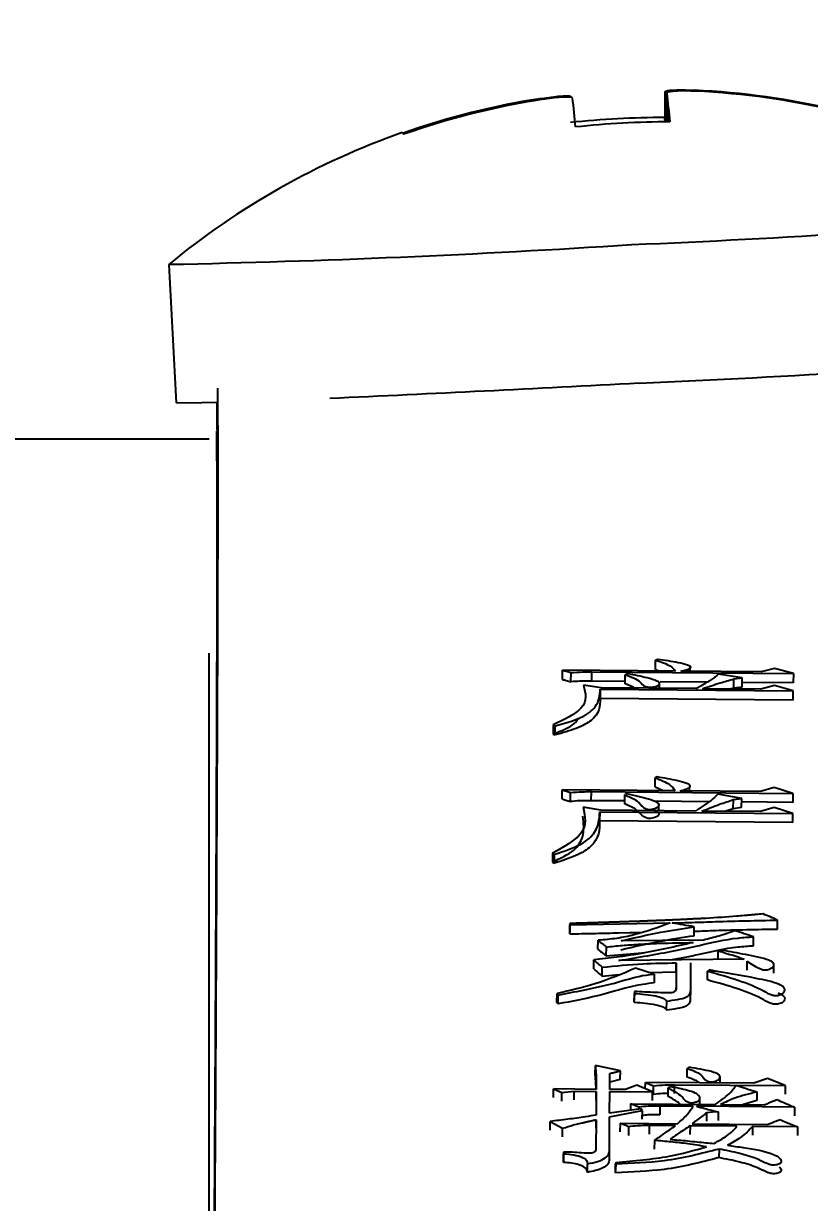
# Model space of a CAD drawing. Header units: millimetres. Extents: x 1726 to 4771, y 590 to 2743.
# Drawn here: x 2452.31 to 2460.46, y 2332.62 to 2344.85 of the extents above; entities that cross this region are included whole.
import ezdxf

# ---------------------------------------------------------------- set-up
doc = ezdxf.new("R2010")
doc.units = ezdxf.units.MM
doc.layers.add('AM_5', color=3, linetype='Continuous', lineweight=25)
doc.styles.add('SLDTEXTSTYLE1', font='txt.shx', dxfattribs={"width": 0.7, "bigfont": 'gbcbig.shx'})
doc.dimstyles.new('SLDDIMSTYLE12$0', dxfattribs={"dimtxt": 12, "dimasz": 10, "dimexe": 0, "dimexo": 0.0625, "dimgap": 0.875, "dimtad": 1, "dimdec": 1, "dimlfac": 1.8, "dimrnd": 1e-09, "dimzin": 12, "dimdsep": 46, "dimtxsty": 'SLDTEXTSTYLE1', "dimcen": 0.09, "dimdle": 8.16, "dimclrd": 3, "dimclre": 3, "dimadec": 0, "dimazin": 3, "dimtfac": 1, "dimtdec": 1, "dimtofl": 0, "dimtmove": 0, "dimatfit": 3, "dimfxl": 0, "dimfrac": 2, "dimtolj": 1, "dimlwd": 5, "dimlwe": 5, "dimarcsym": 0})

# ---------------------------------------------------------------- blocks, each defined once
blk = doc.blocks.new('*D50')
at = {"layer": 'AM_5', "color": 3, "lineweight": 5, "transparency": 16777216}
blk.add_line((2709.518, 2483.68), (2315.118, 2483.68), dxfattribs=at)
at = {"layer": 'AM_5', "color": 3, "linetype": 'Continuous', "lineweight": 5, "transparency": 16777216}
for p, q in [((2315.118, 2473.68), (2315.118, 2159.894)), ((2721.194, 2149.894), (2315.118, 2149.894))]:
    blk.add_line(p, q, dxfattribs=at)
at = {"layer": 'AM_5', "color": 3, "transparency": 16777216}
for points in [[(2313.452, 2473.68), (2316.785, 2473.68), (2315.118, 2483.68)], [(2313.452, 2159.894), (2316.785, 2159.894), (2315.118, 2149.894)]]:
    blk.add_solid(points, dxfattribs=at)
at = {"layer": 'Defpoints', "color": 0, "transparency": 16777216}
for p in [(2709.58, 2483.68), (2315.118, 2149.894), (2721.256, 2149.894)]:
    blk.add_point(p, dxfattribs=at)
at = {"layer": 'AM_5', "color": 0, "transparency": 16777216, "insert": (2300.529, 2316.787), "char_height": 12, "attachment_point": 5, "rotation": 90, "style": 'SLDTEXTSTYLE1'}
blk.add_mtext('\\A1;{\\H2.28571x;335}', dxfattribs=at)

msp = doc.modelspace()

# ---------------------------------------------------------------- linework, layer by layer
at = {"color": 7, "linetype": 'Continuous', "lineweight": 25}
for p, q in [((2458.977, 2343.826), (2458.96, 2344.141)), ((2458.979, 2344.126), (2458.995, 2343.826)), ((2457.687, 2344.059), (2457.686, 2344.07)), ((2458.961, 2343.826), (2458.958, 2343.871)), ((2453.817, 2342.348), (2453.894, 2340.913)), ((2454.316, 2340.915), (2454.314, 2340.625)), ((2454.237, 2340.534), (2449.237, 2340.534)), ((2454.237, 2279.201), (2454.237, 2338.317)), ((2458.884, 2338.252), (2458.862, 2338.244)), ((2458.862, 2338.148), (2458.862, 2338.244)), ((2457.898, 2338.043), (2457.899, 2338.139)), ((2457.899, 2338.139), (2457.986, 2338.115)), ((2459.068, 2338.129), (2457.899, 2338.139)), ((2457.985, 2338.02), (2457.986, 2338.115)), ((2458.201, 2338.026), (2458.202, 2338.122)), ((2458.202, 2338.122), (2460.29, 2338.105)), ((2458.547, 2337.998), (2458.548, 2338.093)), ((2458.862, 2338.148), (2458.906, 2338.13)), ((2459.955, 2338.122), (2459.122, 2338.129)), ((2459.22, 2338.128), (2459.221, 2338.18)), ((2459.76, 2338.06), (2459.511, 2338.097)), ((2460.095, 2338.158), (2459.955, 2338.122)), ((2460.29, 2338.105), (2460.095, 2338.158)), ((2460.29, 2338.105), (2460.289, 2338.009)), ((2458.299, 2337.956), (2458.115, 2337.984)), ((2458.548, 2338.023), (2458.201, 2338.026)), ((2458.901, 2337.951), (2458.902, 2338.01)), ((2459.401, 2338.016), (2458.91, 2338.02)), ((2459.672, 2337.954), (2459.673, 2338.049)), ((2459.759, 2337.965), (2459.672, 2337.954)), ((2459.673, 2338.049), (2459.76, 2338.06)), ((2459.759, 2337.965), (2459.76, 2338.06)), ((2460.289, 2338.009), (2459.759, 2338.013)), ((2460.095, 2337.979), (2459.954, 2337.942)), ((2460.289, 2337.925), (2460.095, 2337.979)), ((2458.288, 2337.941), (2458.287, 2337.846)), ((2460.288, 2337.829), (2458.287, 2337.846)), ((2458.288, 2337.941), (2460.289, 2337.925)), ((2459.283, 2337.948), (2458.299, 2337.956)), ((2459.954, 2337.942), (2459.348, 2337.947)), ((2459.672, 2337.954), (2459.642, 2337.945)), ((2460.288, 2337.829), (2460.289, 2337.925)), ((2457.8, 2337.572), (2457.799, 2337.477)), ((2457.799, 2337.477), (2457.821, 2337.468)), ((2457.8, 2337.572), (2457.821, 2337.563)), ((2457.821, 2337.468), (2457.821, 2337.563)), ((2458.857, 2336.929), (2458.858, 2337.023)), ((2458.879, 2337.033), (2458.858, 2337.023)), ((2457.894, 2336.805), (2457.894, 2336.899)), ((2457.894, 2336.899), (2457.981, 2336.871)), ((2459.063, 2336.889), (2457.894, 2336.899)), ((2457.98, 2336.777), (2457.981, 2336.871)), ((2458.196, 2336.786), (2458.197, 2336.88)), ((2458.197, 2336.88), (2460.285, 2336.862)), ((2458.857, 2336.929), (2458.939, 2336.89)), ((2459.95, 2336.882), (2459.117, 2336.889)), ((2459.215, 2336.888), (2459.216, 2336.949)), ((2460.09, 2336.924), (2459.95, 2336.882)), ((2460.285, 2336.862), (2460.09, 2336.924)), ((2460.285, 2336.862), (2460.284, 2336.768)), ((2458.543, 2336.783), (2458.196, 2336.786)), ((2458.565, 2336.857), (2458.543, 2336.847)), ((2459.419, 2336.775), (2458.843, 2336.78)), ((2458.895, 2336.682), (2458.896, 2336.752)), ((2459.755, 2336.81), (2459.506, 2336.852)), ((2459.667, 2336.703), (2459.668, 2336.797)), ((2459.668, 2336.797), (2459.755, 2336.81)), ((2459.754, 2336.716), (2459.755, 2336.81)), ((2460.284, 2336.768), (2459.754, 2336.773)), ((2458.294, 2336.687), (2458.11, 2336.719)), ((2458.283, 2336.67), (2458.282, 2336.576)), ((2458.283, 2336.67), (2460.284, 2336.653)), ((2459.278, 2336.679), (2458.294, 2336.687)), ((2459.949, 2336.673), (2459.343, 2336.678)), ((2459.667, 2336.703), (2459.589, 2336.676)), ((2459.754, 2336.716), (2459.667, 2336.703)), ((2460.09, 2336.716), (2459.949, 2336.673)), ((2460.284, 2336.653), (2460.09, 2336.716)), ((2460.283, 2336.559), (2460.284, 2336.653)), ((2460.283, 2336.559), (2458.282, 2336.576)), ((2457.794, 2336.242), (2457.793, 2336.149)), ((2457.793, 2336.149), (2457.815, 2336.138)), ((2457.794, 2336.242), (2457.816, 2336.231)), ((2457.815, 2336.138), (2457.816, 2336.231)), ((2460.127, 2335.455), (2460.127, 2335.547)), ((2457.975, 2335.512), (2457.974, 2335.42)), ((2457.974, 2335.405), (2457.975, 2335.497)), ((2457.974, 2335.405), (2457.974, 2335.42)), ((2459.261, 2335.386), (2459.262, 2335.479)), ((2458.265, 2335.246), (2458.266, 2335.338)), ((2459.358, 2335.34), (2458.504, 2335.332)), ((2459.877, 2335.282), (2459.878, 2335.374)), ((2458.351, 2335.176), (2458.352, 2335.268)), ((2459.509, 2335.141), (2459.509, 2335.228)), ((2458.221, 2335.042), (2458.222, 2335.134)), ((2458.307, 2334.967), (2458.308, 2335.059)), ((2458.848, 2334.987), (2458.654, 2335.048)), ((2459.076, 2335.103), (2459.075, 2334.863)), ((2459.226, 2334.818), (2459.227, 2335.106)), ((2459.422, 2335.03), (2459.4, 2335.018)), ((2460.086, 2334.997), (2460.087, 2335.089)), ((2458.307, 2334.967), (2458.481, 2334.982)), ((2458.793, 2335.004), (2459.075, 2335.011)), ((2458.848, 2334.987), (2458.847, 2334.896)), ((2459.075, 2335.011), (2459.074, 2334.828)), ((2459.399, 2334.927), (2459.4, 2335.018)), ((2459.4, 2335.018), (2459.475, 2335.02)), ((2457.84, 2334.694), (2457.841, 2334.786)), ((2458.642, 2334.807), (2458.641, 2334.715)), ((2458.641, 2334.696), (2458.642, 2334.787)), ((2459.225, 2334.727), (2459.226, 2334.818)), ((2458.641, 2334.696), (2458.641, 2334.715)), ((2458.976, 2334.617), (2458.977, 2334.708)), ((2458.237, 2333.947), (2458.238, 2334.038)), ((2458.497, 2333.985), (2458.238, 2334.038)), ((2458.388, 2333.791), (2458.389, 2333.956)), ((2458.496, 2333.895), (2458.497, 2333.985)), ((2459.211, 2334.021), (2459.189, 2334.009)), ((2459.189, 2333.918), (2459.189, 2334.009)), ((2459.531, 2333.858), (2459.532, 2333.926)), ((2458.496, 2333.895), (2458.388, 2333.866)), ((2458.669, 2333.835), (2458.55, 2333.789)), ((2458.831, 2333.766), (2458.669, 2333.835)), ((2458.755, 2333.798), (2458.756, 2333.864)), ((2458.756, 2333.864), (2458.842, 2333.83)), ((2459.881, 2333.855), (2458.756, 2333.864)), ((2458.841, 2333.739), (2458.842, 2333.83)), ((2458.993, 2333.717), (2458.994, 2333.807)), ((2459.058, 2333.75), (2459.059, 2333.84)), ((2459.059, 2333.84), (2460.205, 2333.831)), ((2460.022, 2333.905), (2459.881, 2333.855)), ((2460.205, 2333.831), (2460.022, 2333.905)), ((2460.205, 2333.831), (2460.204, 2333.741)), ((2457.804, 2333.796), (2457.89, 2333.761)), ((2458.247, 2333.792), (2457.804, 2333.796)), ((2457.889, 2333.671), (2457.89, 2333.761)), ((2457.89, 2333.761), (2458.02, 2333.772)), ((2458.019, 2333.682), (2458.02, 2333.772)), ((2458.02, 2333.772), (2458.247, 2333.771)), ((2458.247, 2333.771), (2458.246, 2333.525)), ((2458.246, 2333.681), (2458.247, 2333.771)), ((2458.386, 2333.546), (2458.388, 2333.769)), ((2458.55, 2333.789), (2458.388, 2333.791)), ((2458.388, 2333.769), (2458.831, 2333.766)), ((2458.83, 2333.676), (2458.831, 2333.766)), ((2459.319, 2333.637), (2459.32, 2333.713)), ((2459.913, 2333.765), (2459.912, 2333.675)), ((2458.711, 2333.59), (2458.386, 2333.546)), ((2458.386, 2333.507), (2458.722, 2333.573)), ((2458.603, 2333.643), (2459.479, 2333.636)), ((2458.603, 2333.643), (2458.603, 2333.575)), ((2458.69, 2333.608), (2458.689, 2333.587)), ((2458.722, 2333.573), (2458.711, 2333.59)), ((2458.722, 2333.573), (2458.721, 2333.483)), ((2458.906, 2333.619), (2458.905, 2333.529)), ((2459.252, 2333.616), (2458.906, 2333.619)), ((2460.301, 2333.607), (2459.285, 2333.616)), ((2459.512, 2333.558), (2459.511, 2333.468)), ((2459.534, 2333.635), (2459.988, 2333.632)), ((2459.912, 2333.675), (2459.764, 2333.633)), ((2460.301, 2333.607), (2460.301, 2333.518)), ((2457.769, 2333.46), (2457.899, 2333.389)), ((2457.769, 2333.37), (2457.769, 2333.46)), ((2458.245, 2333.477), (2458.244, 2333.179)), ((2458.245, 2333.388), (2458.245, 2333.477)), ((2458.384, 2333.156), (2458.386, 2333.507)), ((2458.494, 2333.44), (2458.493, 2333.351)), ((2458.494, 2333.44), (2459.089, 2333.435)), ((2459.392, 2333.461), (2459.392, 2333.55)), ((2457.898, 2333.299), (2457.899, 2333.389)), ((2458.58, 2333.405), (2458.58, 2333.315)), ((2458.797, 2333.416), (2458.796, 2333.327)), ((2459.067, 2333.414), (2458.797, 2333.416)), ((2459.219, 2333.413), (2459.218, 2333.323)), ((2459.705, 2333.409), (2459.219, 2333.413)), ((2459.24, 2333.434), (2460.019, 2333.428)), ((2459.868, 2333.407), (2459.867, 2333.318)), ((2460.333, 2333.403), (2459.868, 2333.407)), ((2460.333, 2333.403), (2460.332, 2333.314)), ((2458.85, 2333.262), (2458.849, 2333.173)), ((2457.908, 2333.142), (2457.907, 2333.053)), ((2457.907, 2333.035), (2457.908, 2333.124)), ((2457.908, 2333.142), (2457.908, 2333.124)), ((2458.384, 2333.066), (2458.384, 2333.156)), ((2459.52, 2333.173), (2459.519, 2333.084)), ((2458.156, 2332.931), (2458.156, 2333.02)), ((2458.449, 2333.035), (2458.448, 2333.017)), ((2458.449, 2333.035), (2458.448, 2332.946)), ((2458.448, 2332.928), (2458.448, 2333.017))]:
    msp.add_line(p, q, dxfattribs=at)
at = {"color": 7, "linetype": 'Continuous', "lineweight": 25, "flags": 128}
for points in [[(2454.316, 2340.915), (2454.005, 2340.908), (2453.894, 2340.913)], [(2458.57, 2338.102), (2458.564, 2338.1), (2458.556, 2338.096), (2458.548, 2338.093)], [(2458.542, 2336.753), (2458.543, 2336.788), (2458.543, 2336.817), (2458.543, 2336.847)], [(2458.668, 2336.684), (2458.846, 2336.687), (2458.88, 2336.671), (2458.896, 2336.656), (2458.897, 2336.64), (2458.884, 2336.625), (2458.853, 2336.611), (2458.826, 2336.604), (2458.809, 2336.602), (2458.795, 2336.601), (2458.781, 2336.603), (2458.766, 2336.607), (2458.744, 2336.617), (2458.724, 2336.634), (2458.65, 2336.701), (2458.542, 2336.753), (2458.542, 2336.753)], [(2457.975, 2335.497), (2458.494, 2335.508), (2459.013, 2335.518)], [(2457.974, 2335.405), (2458.033, 2335.406), (2458.063, 2335.406), (2458.092, 2335.407), (2458.122, 2335.408), (2458.152, 2335.408), (2458.181, 2335.409), (2458.211, 2335.41), (2458.241, 2335.41), (2458.27, 2335.411), (2458.329, 2335.412), (2458.359, 2335.413), (2458.389, 2335.413), (2458.418, 2335.414), (2458.448, 2335.414), (2458.478, 2335.415), (2458.596, 2335.418), (2458.626, 2335.418), (2458.685, 2335.419), (2458.715, 2335.42), (2458.715, 2335.42)], [(2459.531, 2335.239), (2459.52, 2335.233), (2459.509, 2335.228)], [(2459.779, 2335.144), (2459.13, 2335.136), (2458.482, 2335.128)], [(2459.075, 2335.011), (2459.075, 2335.042), (2459.076, 2335.072), (2459.076, 2335.103)], [(2457.851, 2334.678), (2457.851, 2334.716), (2457.852, 2334.743), (2457.852, 2334.769)], [(2459.015, 2333.82), (2459.004, 2333.813), (2458.994, 2333.807)], [(2457.803, 2333.706), (2457.803, 2333.728), (2457.803, 2333.751), (2457.804, 2333.796)], [(2459.512, 2333.558), (2459.452, 2333.554), (2459.392, 2333.55)]]:
    msp.add_lwpolyline(points, dxfattribs=at)
at = {"color": 7, "linetype": 'Continuous', "lineweight": 25}
for centre, radius, start, end in [((2452.464, 2343.322), 5.587, 4.6404, 7.7316), ((2462.953, 2343.975), 3.996, 177.615, 181.4948), ((2453.443, 2343.374), 5.587, 4.6404, 7.7316), ((2458.898, 2336.179), 7.984, 76.6605, 87.3785), ((2458.91, 2336.169), 7.984, 76.6605, 87.3785), ((2458.898, 2336.178), 7.985, 98.7343, 109.4514), ((2458.91, 2336.168), 7.985, 98.7343, 109.4514), ((2458.944, 2334.949), 8.922, 89.9083, 96.2045), ((2458.903, 2336.173), 8, 109.4761, 129.4688), ((2456.182, 2343.655), 0.0811, 31.1263, 47.9202), ((2459.003, 2334.795), 9.031, 89.9464, 96.1664), ((2454.392, 2445.102), 102.635, 272.35933, 274.98125), ((2451.642, 2449.708), 107.381, 271.16114, 273.72427), ((2454.32, 2446.231), 105.204, 272.38239, 274.94054), ((2439.937, 2688.865), 348.251, 272.55916, 273.08741)]:
    msp.add_arc(centre, radius, start, end, dxfattribs=at)
for points, knots in [([(2457.686, 2344.07), (2457.719, 2344.075), (2457.786, 2344.085), (2457.874, 2344.094), (2457.941, 2344.097), (2457.977, 2344.095), (2457.98, 2344.091), (2457.982, 2344.089)], [0, 0, 0, 0, 0.2138788, 0.4278095, 0.6405932, 0.852881, 1, 1, 1, 1]), ([(2458.001, 2344.073), (2457.997, 2344.077), (2457.989, 2344.083), (2457.937, 2344.085), (2457.861, 2344.081), (2457.776, 2344.072), (2457.72, 2344.064), (2457.697, 2344.06)], [0, 0, 0, 0, 0.213879, 0.427809, 0.640593, 0.852881, 1, 1, 1, 1]), ([(2458.96, 2344.141), (2458.964, 2344.144), (2458.971, 2344.15), (2459.023, 2344.156), (2459.099, 2344.158), (2459.184, 2344.158), (2459.24, 2344.155), (2459.264, 2344.154)], [0, 0, 0, 0, 0.213879, 0.427809, 0.640593, 0.852881, 1, 1, 1, 1]), ([(2459.275, 2344.145), (2459.242, 2344.146), (2459.174, 2344.148), (2459.085, 2344.147), (2459.018, 2344.142), (2458.983, 2344.134), (2458.98, 2344.128), (2458.979, 2344.126)], [0, 0, 0, 0, 0.213879, 0.427809, 0.640593, 0.852881, 1, 1, 1, 1]), ([(2454.322, 2341.066), (2454.323, 2340.836), (2454.326, 2340.338), (2454.323, 2338.88), (2454.316, 2336.931), (2454.307, 2334.976), (2454.291, 2332.086), (2454.275, 2329.397), (2454.256, 2326.282), (2454.244, 2324.418), (2454.237, 2323.404)], [0, 0, 0, 0, 0.143886, 0.311959, 0.395914, 0.563991, 0.647947, 0.816024, 0.899979, 1, 1, 1, 1]), ([(2454.237, 2323.649), (2454.243, 2324.624), (2454.255, 2326.435), (2454.274, 2329.459), (2454.289, 2332.074), (2454.304, 2334.863), (2454.314, 2337.197), (2454.319, 2338.869), (2454.319, 2340.113), (2454.316, 2340.414), (2454.314, 2340.618)], [0, 0, 0, 0, 0.095085, 0.176588, 0.339758, 0.42126, 0.584429, 0.747594, 0.829097, 1, 1, 1, 1]), ([(2458.862, 2338.244), (2458.919, 2338.225), (2459.02, 2338.191), (2459.053, 2338.148), (2459.068, 2338.129)], [0, 0, 0, 0, 0.565391, 1, 1, 1, 1]), ([(2459.122, 2338.129), (2459.142, 2338.133), (2459.182, 2338.142), (2459.218, 2338.156), (2459.228, 2338.169), (2459.223, 2338.181), (2459.18, 2338.199), (2459.067, 2338.225), (2458.957, 2338.241), (2458.884, 2338.252)], [0, 0, 0, 0, 0.120783, 0.237942, 0.284243, 0.33082, 0.424981, 0.62081, 1, 1, 1, 1]), ([(2457.986, 2338.115), (2458.026, 2338.118), (2458.097, 2338.122), (2458.17, 2338.122), (2458.202, 2338.122)], [0, 0, 0, 0, 0.5588348, 1, 1, 1, 1]), ([(2458.548, 2338.093), (2458.578, 2338.082), (2458.641, 2338.059), (2458.71, 2338.018), (2458.723, 2337.981), (2458.776, 2337.966), (2458.798, 2337.963), (2458.821, 2337.963), (2458.844, 2337.966), (2458.87, 2337.973), (2458.891, 2337.984), (2458.907, 2337.997), (2458.902, 2338.012), (2458.866, 2338.035), (2458.752, 2338.067), (2458.642, 2338.089), (2458.571, 2338.102), (2458.57, 2338.102)], [0, 0, 0, 0, 0.1178095, 0.2548484, 0.3910306, 0.4108572, 0.4306544, 0.450876, 0.4686115, 0.491916, 0.5400031, 0.5767606, 0.6139394, 0.6646402, 0.7894502, 0.9977588, 1, 1, 1, 1]), ([(2459.511, 2338.097), (2459.49, 2338.079), (2459.458, 2338.051), (2459.414, 2338.024), (2459.396, 2338.014), (2459.389, 2338.009), (2459.382, 2338.005), (2459.376, 2338.001), (2459.371, 2337.998), (2459.368, 2337.996), (2459.364, 2337.994), (2459.36, 2337.992), (2459.357, 2337.99), (2459.352, 2337.987), (2459.348, 2337.985), (2459.345, 2337.983), (2459.341, 2337.981), (2459.337, 2337.979), (2459.333, 2337.976), (2459.329, 2337.974), (2459.324, 2337.971), (2459.321, 2337.969), (2459.317, 2337.967), (2459.313, 2337.965), (2459.309, 2337.963), (2459.305, 2337.96), (2459.301, 2337.958), (2459.296, 2337.955), (2459.292, 2337.953), (2459.288, 2337.95), (2459.285, 2337.949), (2459.283, 2337.948)], [0, 0, 0, 0, 0.353012, 0.528911, 0.550896, 0.572881, 0.61685, 0.638835, 0.649827, 0.671812, 0.682805, 0.693797, 0.715782, 0.726774, 0.748759, 0.759751, 0.770744, 0.792728, 0.803721, 0.825705, 0.836698, 0.858683, 0.869675, 0.880667, 0.902652, 0.913644, 0.935629, 0.946622, 0.968606, 0.979599, 1, 1, 1, 1]), ([(2458.115, 2337.984), (2458.137, 2337.902), (2458.177, 2337.754), (2457.916, 2337.628), (2457.8, 2337.572)], [0, 0, 0, 0, 0.5570698, 1, 1, 1, 1]), ([(2457.898, 2338.043), (2457.911, 2338.04), (2457.931, 2338.034), (2457.96, 2338.026), (2457.977, 2338.022), (2457.985, 2338.02)], [0, 0, 0, 0, 0.42861, 0.714304, 1, 1, 1, 1]), ([(2458.201, 2338.026), (2458.16, 2338.026), (2458.087, 2338.026), (2458.016, 2338.022), (2457.985, 2338.02)], [0, 0, 0, 0, 0.561086, 1, 1, 1, 1]), ([(2458.645, 2337.953), (2458.622, 2337.966), (2458.593, 2337.982), (2458.554, 2337.995), (2458.547, 2337.998)], [0, 0, 0, 0, 0.820337, 1, 1, 1, 1]), ([(2459.348, 2337.947), (2459.378, 2337.958), (2459.438, 2337.978), (2459.544, 2338.013), (2459.625, 2338.036), (2459.673, 2338.049)], [0, 0, 0, 0, 0.2895699, 0.5791714, 1, 1, 1, 1]), ([(2457.821, 2337.563), (2457.92, 2337.59), (2458.115, 2337.645), (2458.278, 2337.782), (2458.284, 2337.881), (2458.288, 2337.941)], [0, 0, 0, 0, 0.287817, 0.565935, 1, 1, 1, 1]), ([(2458.287, 2337.846), (2458.286, 2337.767), (2458.285, 2337.657), (2458.051, 2337.532), (2457.898, 2337.489), (2457.821, 2337.468)], [0, 0, 0, 0, 0.551532, 0.772844, 1, 1, 1, 1]), ([(2457.799, 2337.477), (2457.885, 2337.511), (2458.014, 2337.56), (2458.051, 2337.622), (2458.063, 2337.642)], [0, 0, 0, 0, 0.669307, 1, 1, 1, 1]), ([(2458.858, 2337.023), (2458.915, 2337.001), (2459.015, 2336.962), (2459.048, 2336.911), (2459.063, 2336.889)], [0, 0, 0, 0, 0.5653913, 1, 1, 1, 1]), ([(2459.117, 2336.889), (2459.137, 2336.894), (2459.177, 2336.904), (2459.214, 2336.921), (2459.223, 2336.936), (2459.218, 2336.95), (2459.176, 2336.971), (2459.062, 2337.001), (2458.952, 2337.02), (2458.879, 2337.033)], [0, 0, 0, 0, 0.120818, 0.238007, 0.284295, 0.33086, 0.424999, 0.620775, 1, 1, 1, 1]), ([(2457.981, 2336.871), (2458.021, 2336.874), (2458.092, 2336.88), (2458.165, 2336.88), (2458.197, 2336.88)], [0, 0, 0, 0, 0.558835, 1, 1, 1, 1]), ([(2457.894, 2336.805), (2457.906, 2336.801), (2457.927, 2336.794), (2457.955, 2336.785), (2457.972, 2336.78), (2457.98, 2336.777)], [0, 0, 0, 0, 0.42861, 0.714304, 1, 1, 1, 1]), ([(2458.196, 2336.786), (2458.155, 2336.786), (2458.082, 2336.786), (2458.011, 2336.78), (2457.98, 2336.777)], [0, 0, 0, 0, 0.561085, 1, 1, 1, 1]), ([(2458.543, 2336.847), (2458.582, 2336.83), (2458.651, 2336.8), (2458.705, 2336.753), (2458.728, 2336.72), (2458.757, 2336.703), (2458.778, 2336.697), (2458.792, 2336.695), (2458.807, 2336.695), (2458.829, 2336.698), (2458.857, 2336.705), (2458.885, 2336.717), (2458.9, 2336.734), (2458.9, 2336.752), (2458.865, 2336.776), (2458.79, 2336.803), (2458.682, 2336.832), (2458.605, 2336.848), (2458.565, 2336.857)], [0, 0, 0, 0, 0.156027, 0.282026, 0.363634, 0.404884, 0.41922, 0.430594, 0.442017, 0.458331, 0.488158, 0.530974, 0.573109, 0.616801, 0.655305, 0.770242, 0.882988, 1, 1, 1, 1]), ([(2459.506, 2336.852), (2459.485, 2336.831), (2459.453, 2336.799), (2459.409, 2336.768), (2459.391, 2336.755), (2459.384, 2336.75), (2459.377, 2336.745), (2459.371, 2336.741), (2459.366, 2336.738), (2459.363, 2336.735), (2459.359, 2336.733), (2459.355, 2336.73), (2459.352, 2336.728), (2459.347, 2336.724), (2459.343, 2336.722), (2459.34, 2336.719), (2459.336, 2336.717), (2459.332, 2336.714), (2459.328, 2336.711), (2459.324, 2336.709), (2459.319, 2336.706), (2459.315, 2336.703), (2459.312, 2336.701), (2459.308, 2336.698), (2459.304, 2336.696), (2459.299, 2336.693), (2459.296, 2336.69), (2459.291, 2336.687), (2459.287, 2336.685), (2459.283, 2336.681), (2459.28, 2336.68), (2459.278, 2336.679)], [0, 0, 0, 0, 0.353012, 0.528911, 0.550896, 0.572881, 0.61685, 0.638835, 0.649827, 0.671812, 0.682805, 0.693797, 0.715782, 0.726774, 0.748759, 0.759751, 0.770744, 0.792728, 0.803721, 0.825706, 0.836698, 0.858683, 0.869675, 0.880667, 0.902652, 0.913645, 0.935629, 0.946622, 0.968606, 0.979599, 1, 1, 1, 1]), ([(2459.343, 2336.678), (2459.373, 2336.69), (2459.433, 2336.714), (2459.539, 2336.755), (2459.62, 2336.781), (2459.668, 2336.797)], [0, 0, 0, 0, 0.28957, 0.579171, 1, 1, 1, 1]), ([(2457.793, 2336.149), (2457.875, 2336.188), (2458.037, 2336.265), (2458.13, 2336.435), (2458.117, 2336.553), (2458.109, 2336.625)], [0, 0, 0, 0, 0.284866, 0.563033, 1, 1, 1, 1]), ([(2458.11, 2336.719), (2458.132, 2336.624), (2458.172, 2336.453), (2457.91, 2336.307), (2457.794, 2336.242)], [0, 0, 0, 0, 0.55707, 1, 1, 1, 1]), ([(2457.816, 2336.231), (2457.915, 2336.263), (2458.109, 2336.326), (2458.272, 2336.485), (2458.279, 2336.6), (2458.283, 2336.67)], [0, 0, 0, 0, 0.287817, 0.565935, 1, 1, 1, 1]), ([(2458.282, 2336.576), (2458.281, 2336.485), (2458.279, 2336.357), (2458.046, 2336.212), (2457.892, 2336.163), (2457.815, 2336.138)], [0, 0, 0, 0, 0.551532, 0.772844, 1, 1, 1, 1]), ([(2459.976, 2335.612), (2459.95, 2335.609), (2459.911, 2335.606), (2459.866, 2335.601), (2459.833, 2335.598), (2459.807, 2335.596), (2459.761, 2335.592), (2459.624, 2335.58), (2459.478, 2335.571), (2459.344, 2335.563), (2459.304, 2335.561), (2459.271, 2335.56), (2459.238, 2335.558), (2459.211, 2335.557), (2459.178, 2335.555), (2459.151, 2335.554), (2459.118, 2335.552), (2459.091, 2335.551), (2459.058, 2335.549), (2459.024, 2335.548), (2458.991, 2335.547), (2458.957, 2335.545), (2458.93, 2335.544), (2458.897, 2335.543), (2458.87, 2335.542), (2458.837, 2335.54), (2458.803, 2335.539), (2458.77, 2335.538), (2458.736, 2335.536), (2458.71, 2335.535), (2458.676, 2335.534), (2458.649, 2335.533), (2458.616, 2335.532), (2458.582, 2335.531), (2458.549, 2335.53), (2458.515, 2335.529), (2458.488, 2335.528), (2458.455, 2335.527), (2458.428, 2335.526), (2458.395, 2335.525), (2458.368, 2335.524), (2458.344, 2335.523), (2458.327, 2335.523), (2458.311, 2335.522), (2458.294, 2335.522), (2458.277, 2335.521), (2458.264, 2335.521), (2458.247, 2335.52), (2458.233, 2335.52), (2458.217, 2335.519), (2458.2, 2335.519), (2458.183, 2335.518), (2458.166, 2335.518), (2458.153, 2335.517), (2458.136, 2335.517), (2458.123, 2335.516), (2458.109, 2335.516), (2458.099, 2335.516), (2458.089, 2335.515), (2458.081, 2335.515), (2458.072, 2335.515), (2458.064, 2335.515), (2458.056, 2335.514), (2458.047, 2335.514), (2458.041, 2335.514), (2458.032, 2335.514), (2458.025, 2335.513), (2458.017, 2335.513), (2458.009, 2335.513), (2458, 2335.513), (2457.992, 2335.512), (2457.984, 2335.512), (2457.978, 2335.512), (2457.975, 2335.512)], [0, 0, 0, 0, 0.039919, 0.059879, 0.069858, 0.089818, 0.099798, 0.139719, 0.299508, 0.319468, 0.339427, 0.359387, 0.369367, 0.389326, 0.399306, 0.419265, 0.429245, 0.449205, 0.459184, 0.479144, 0.499103, 0.509083, 0.529043, 0.539022, 0.558982, 0.568962, 0.588921, 0.608881, 0.61886, 0.63882, 0.648799, 0.668759, 0.678739, 0.698698, 0.718658, 0.728637, 0.748597, 0.758577, 0.778536, 0.788516, 0.808475, 0.818455, 0.823445, 0.833425, 0.843404, 0.848394, 0.858374, 0.863364, 0.873344, 0.878333, 0.888313, 0.898293, 0.903283, 0.913263, 0.918252, 0.928232, 0.933222, 0.938212, 0.943202, 0.948192, 0.950687, 0.955676, 0.960666, 0.963161, 0.968151, 0.970646, 0.975636, 0.978131, 0.983121, 0.988111, 0.990605, 0.995303, 1, 1, 1, 1]), ([(2459.013, 2335.518), (2458.894, 2335.474), (2458.727, 2335.412), (2458.464, 2335.354), (2458.332, 2335.343), (2458.266, 2335.338)], [0, 0, 0, 0, 0.552374, 0.77511, 1, 1, 1, 1]), ([(2459.035, 2335.518), (2459.104, 2335.52), (2459.254, 2335.523), (2459.616, 2335.538), (2459.912, 2335.543), (2460.127, 2335.547)], [0, 0, 0, 0, 0.189811, 0.410522, 1, 1, 1, 1]), ([(2459.262, 2335.479), (2459.224, 2335.485), (2459.148, 2335.498), (2459.073, 2335.512), (2459.035, 2335.518)], [0, 0, 0, 0, 0.5, 1, 1, 1, 1]), ([(2460.127, 2335.547), (2460.102, 2335.558), (2460.052, 2335.58), (2460.002, 2335.601), (2459.976, 2335.612)], [0, 0, 0, 0, 0.5, 1, 1, 1, 1]), ([(2457.975, 2335.512), (2457.975, 2335.51), (2457.975, 2335.507), (2457.975, 2335.503), (2457.975, 2335.5), (2457.975, 2335.498), (2457.975, 2335.497)], [0, 0, 0, 0, 0.34, 0.56, 0.78, 1, 1, 1, 1]), ([(2458.504, 2335.332), (2458.64, 2335.364), (2458.883, 2335.42), (2459.146, 2335.461), (2459.262, 2335.479)], [0, 0, 0, 0, 0.558985, 1, 1, 1, 1]), ([(2459.261, 2335.432), (2459.335, 2335.435), (2459.622, 2335.446), (2459.911, 2335.451), (2460.127, 2335.455)], [0, 0, 0, 0, 0.25573, 1, 1, 1, 1]), ([(2459.683, 2335.437), (2459.63, 2335.418), (2459.529, 2335.382), (2459.413, 2335.354), (2459.358, 2335.34)], [0, 0, 0, 0, 0.534115, 1, 1, 1, 1]), ([(2459.878, 2335.374), (2459.845, 2335.385), (2459.781, 2335.406), (2459.716, 2335.427), (2459.683, 2335.437)], [0, 0, 0, 0, 0.5, 1, 1, 1, 1]), ([(2459.25, 2335.315), (2459.068, 2335.273), (2458.743, 2335.197), (2458.381, 2335.153), (2458.222, 2335.134)], [0, 0, 0, 0, 0.558287, 1, 1, 1, 1]), ([(2458.266, 2335.338), (2458.273, 2335.332), (2458.288, 2335.32), (2458.317, 2335.297), (2458.338, 2335.28), (2458.352, 2335.268)], [0, 0, 0, 0, 0.257188, 0.514375, 1, 1, 1, 1]), ([(2458.352, 2335.268), (2458.406, 2335.274), (2458.487, 2335.283), (2458.598, 2335.291), (2458.657, 2335.295), (2458.692, 2335.297), (2458.7, 2335.297), (2458.709, 2335.298), (2458.718, 2335.298), (2458.728, 2335.299), (2458.739, 2335.299), (2458.749, 2335.3), (2458.758, 2335.3), (2458.77, 2335.301), (2458.807, 2335.303), (2458.954, 2335.309), (2459.109, 2335.312), (2459.236, 2335.314), (2459.25, 2335.315)], [0, 0, 0, 0, 0.185843, 0.278745, 0.371654, 0.383266, 0.394877, 0.400683, 0.412294, 0.423905, 0.435517, 0.447128, 0.458739, 0.464545, 0.487768, 0.580663, 0.952366, 1, 1, 1, 1]), ([(2458.482, 2335.128), (2458.581, 2335.144), (2458.867, 2335.192), (2459.273, 2335.272), (2459.622, 2335.358), (2459.823, 2335.371), (2459.878, 2335.374)], [0, 0, 0, 0, 0.210989, 0.603931, 0.893482, 1, 1, 1, 1]), ([(2458.503, 2335.24), (2458.639, 2335.272), (2458.882, 2335.328), (2459.145, 2335.369), (2459.261, 2335.386)], [0, 0, 0, 0, 0.558959, 1, 1, 1, 1]), ([(2459.018, 2335.134), (2459.118, 2335.154), (2459.351, 2335.198), (2459.621, 2335.266), (2459.823, 2335.279), (2459.877, 2335.282)], [0, 0, 0, 0, 0.3552101, 0.8270741, 1, 1, 1, 1]), ([(2458.265, 2335.246), (2458.272, 2335.24), (2458.287, 2335.228), (2458.316, 2335.205), (2458.337, 2335.188), (2458.351, 2335.176)], [0, 0, 0, 0, 0.257457, 0.514914, 1, 1, 1, 1]), ([(2458.351, 2335.176), (2458.461, 2335.187), (2458.583, 2335.199), (2458.714, 2335.206), (2458.733, 2335.207), (2458.738, 2335.207)], [0, 0, 0, 0, 0.855224, 0.961916, 1, 1, 1, 1]), ([(2459.509, 2335.228), (2459.544, 2335.218), (2459.608, 2335.201), (2459.696, 2335.172), (2459.752, 2335.153), (2459.779, 2335.144)], [0, 0, 0, 0, 0.367027, 0.683421, 1, 1, 1, 1]), ([(2459.812, 2335.12), (2459.855, 2335.091), (2459.903, 2335.06), (2459.972, 2335.033), (2459.987, 2335.031), (2460.002, 2335.03), (2460.022, 2335.033), (2460.048, 2335.041), (2460.076, 2335.056), (2460.091, 2335.078), (2460.085, 2335.1), (2460.06, 2335.123), (2459.957, 2335.16), (2459.771, 2335.194), (2459.608, 2335.225), (2459.531, 2335.239)], [0, 0, 0, 0, 0.213502, 0.231462, 0.243028, 0.25469, 0.268683, 0.294821, 0.340397, 0.384399, 0.438731, 0.48193, 0.539954, 0.7829, 1, 1, 1, 1]), ([(2458.654, 2335.048), (2458.52, 2334.991), (2458.28, 2334.889), (2457.976, 2334.817), (2457.841, 2334.786)], [0, 0, 0, 0, 0.554583, 1, 1, 1, 1]), ([(2458.221, 2335.042), (2458.235, 2335.029), (2458.264, 2335.004), (2458.293, 2334.979), (2458.307, 2334.967)], [0, 0, 0, 0, 0.4999997, 1, 1, 1, 1]), ([(2458.308, 2335.059), (2458.448, 2335.073), (2458.7, 2335.099), (2458.961, 2335.102), (2459.076, 2335.103)], [0, 0, 0, 0, 0.557505, 1, 1, 1, 1]), ([(2459.4, 2335.018), (2459.616, 2334.958), (2459.868, 2334.888), (2460.04, 2334.777), (2460.09, 2334.766), (2460.106, 2334.765), (2460.122, 2334.766), (2460.142, 2334.769), (2460.164, 2334.776), (2460.188, 2334.791), (2460.202, 2334.813), (2460.202, 2334.839), (2460.178, 2334.864), (2460.091, 2334.906), (2459.826, 2334.959), (2459.583, 2335.002), (2459.422, 2335.03)], [0, 0, 0, 0, 0.369973, 0.433396, 0.441379, 0.448953, 0.456564, 0.46449, 0.480827, 0.49655, 0.526966, 0.55702, 0.587567, 0.618801, 0.747888, 1, 1, 1, 1]), ([(2459.811, 2335.029), (2459.811, 2335.036), (2459.811, 2335.052), (2459.811, 2335.074), (2459.811, 2335.097), (2459.812, 2335.113), (2459.812, 2335.12)], [0, 0, 0, 0, 0.249999, 0.5, 0.75, 1, 1, 1, 1]), ([(2457.852, 2334.769), (2457.94, 2334.787), (2458.153, 2334.829), (2458.462, 2334.895), (2458.682, 2334.97), (2458.819, 2334.985), (2458.848, 2334.987)], [0, 0, 0, 0, 0.257127, 0.627551, 0.922763, 1, 1, 1, 1]), ([(2460.134, 2334.792), (2460.148, 2334.785), (2460.177, 2334.772), (2460.201, 2334.747), (2460.201, 2334.721), (2460.187, 2334.7), (2460.164, 2334.685), (2460.142, 2334.678), (2460.121, 2334.675), (2460.105, 2334.674), (2460.089, 2334.675), (2460.04, 2334.686), (2459.867, 2334.797), (2459.615, 2334.867), (2459.399, 2334.927)], [0, 0, 0, 0, 0.050469, 0.09981, 0.148348, 0.197475, 0.222877, 0.249282, 0.262097, 0.274404, 0.286651, 0.299558, 0.402046, 1, 1, 1, 1]), ([(2457.841, 2334.786), (2457.842, 2334.784), (2457.844, 2334.781), (2457.848, 2334.775), (2457.851, 2334.771), (2457.852, 2334.769)], [0, 0, 0, 0, 0.253292, 0.626617, 1, 1, 1, 1]), ([(2458.847, 2334.896), (2458.807, 2334.891), (2458.59, 2334.864), (2458.298, 2334.76), (2457.99, 2334.704), (2457.851, 2334.678)], [0, 0, 0, 0, 0.11022, 0.597884, 1, 1, 1, 1]), ([(2459.071, 2334.846), (2459.072, 2334.834), (2459.073, 2334.818), (2459.054, 2334.801), (2459.032, 2334.794), (2459.004, 2334.791), (2458.946, 2334.794), (2458.825, 2334.797), (2458.715, 2334.803), (2458.642, 2334.807)], [0, 0, 0, 0, 0.162684, 0.212715, 0.26381, 0.316684, 0.371456, 0.587312, 1, 1, 1, 1]), ([(2458.642, 2334.807), (2458.642, 2334.805), (2458.642, 2334.801), (2458.642, 2334.796), (2458.642, 2334.791), (2458.642, 2334.788), (2458.642, 2334.787)], [0, 0, 0, 0, 0.34, 0.56, 0.78, 1, 1, 1, 1]), ([(2458.642, 2334.787), (2458.718, 2334.781), (2458.824, 2334.773), (2458.943, 2334.741), (2458.966, 2334.719), (2458.977, 2334.708)], [0, 0, 0, 0, 0.572733, 0.791395, 1, 1, 1, 1]), ([(2458.977, 2334.708), (2459.014, 2334.713), (2459.088, 2334.722), (2459.186, 2334.745), (2459.222, 2334.783), (2459.225, 2334.806), (2459.226, 2334.818)], [0, 0, 0, 0, 0.2925856, 0.5760087, 0.7889893, 1, 1, 1, 1]), ([(2457.851, 2334.678), (2457.85, 2334.68), (2457.848, 2334.682), (2457.845, 2334.688), (2457.842, 2334.692), (2457.84, 2334.694)], [0, 0, 0, 0, 0.253656, 0.507254, 1, 1, 1, 1]), ([(2458.641, 2334.696), (2458.717, 2334.69), (2458.823, 2334.682), (2458.942, 2334.65), (2458.965, 2334.628), (2458.976, 2334.617)], [0, 0, 0, 0, 0.572888, 0.79153, 1, 1, 1, 1]), ([(2458.976, 2334.617), (2459.013, 2334.621), (2459.087, 2334.631), (2459.185, 2334.653), (2459.221, 2334.691), (2459.224, 2334.715), (2459.225, 2334.727)], [0, 0, 0, 0, 0.292738, 0.576228, 0.789119, 1, 1, 1, 1]), ([(2458.246, 2333.792), (2458.245, 2333.812), (2458.244, 2333.864), (2458.24, 2333.916), (2458.237, 2333.947)], [0, 0, 0, 0, 0.392336, 1, 1, 1, 1]), ([(2458.238, 2334.038), (2458.238, 2334.036), (2458.238, 2334.033), (2458.238, 2334.028), (2458.239, 2334.024), (2458.239, 2334.02), (2458.24, 2334.016), (2458.24, 2334.013), (2458.24, 2334.009), (2458.241, 2334.005), (2458.241, 2334), (2458.241, 2333.996), (2458.242, 2333.992), (2458.242, 2333.989), (2458.242, 2333.985), (2458.242, 2333.982), (2458.243, 2333.978), (2458.243, 2333.974), (2458.243, 2333.97), (2458.244, 2333.966), (2458.244, 2333.962), (2458.244, 2333.959), (2458.244, 2333.955), (2458.245, 2333.951), (2458.245, 2333.947), (2458.245, 2333.943), (2458.245, 2333.939), (2458.245, 2333.935), (2458.246, 2333.931), (2458.246, 2333.928), (2458.246, 2333.924), (2458.246, 2333.92), (2458.246, 2333.916), (2458.246, 2333.912), (2458.246, 2333.909), (2458.247, 2333.905), (2458.247, 2333.901), (2458.247, 2333.898), (2458.247, 2333.894), (2458.247, 2333.89), (2458.247, 2333.886), (2458.247, 2333.882), (2458.247, 2333.878), (2458.247, 2333.874), (2458.247, 2333.87), (2458.247, 2333.866), (2458.247, 2333.862), (2458.247, 2333.858), (2458.247, 2333.855), (2458.247, 2333.851), (2458.247, 2333.847), (2458.247, 2333.843), (2458.247, 2333.839), (2458.247, 2333.835), (2458.247, 2333.831), (2458.247, 2333.827), (2458.247, 2333.824), (2458.247, 2333.82), (2458.247, 2333.816), (2458.247, 2333.812), (2458.247, 2333.808), (2458.247, 2333.805), (2458.247, 2333.801), (2458.247, 2333.796), (2458.247, 2333.794), (2458.247, 2333.792)], [0, 0, 0, 0, 0.019168, 0.038335, 0.057502, 0.07667, 0.086254, 0.105421, 0.115005, 0.134172, 0.15334, 0.172507, 0.182091, 0.201259, 0.210842, 0.23001, 0.239594, 0.258761, 0.277929, 0.297096, 0.30668, 0.325847, 0.335431, 0.354599, 0.373766, 0.38335, 0.402517, 0.421685, 0.431268, 0.450436, 0.46002, 0.479187, 0.498355, 0.507938, 0.527106, 0.546273, 0.555857, 0.575025, 0.584608, 0.603776, 0.622943, 0.632527, 0.651695, 0.670862, 0.680446, 0.699613, 0.718781, 0.728365, 0.747532, 0.757116, 0.776283, 0.795451, 0.805034, 0.824202, 0.843369, 0.852953, 0.872121, 0.881704, 0.900872, 0.920039, 0.929623, 0.948791, 0.967958, 0.977542, 1, 1, 1, 1]), ([(2458.389, 2333.956), (2458.403, 2333.96), (2458.428, 2333.967), (2458.464, 2333.976), (2458.486, 2333.982), (2458.497, 2333.985)], [0, 0, 0, 0, 0.39045, 0.695224, 1, 1, 1, 1]), ([(2459.189, 2334.009), (2459.245, 2333.989), (2459.344, 2333.955), (2459.362, 2333.896), (2459.406, 2333.875), (2459.419, 2333.871), (2459.435, 2333.87), (2459.457, 2333.871), (2459.482, 2333.876), (2459.513, 2333.889), (2459.534, 2333.91), (2459.532, 2333.937), (2459.493, 2333.96), (2459.39, 2333.992), (2459.291, 2334.008), (2459.211, 2334.021)], [0, 0, 0, 0, 0.207477, 0.366822, 0.383118, 0.39879, 0.41441, 0.430881, 0.46509, 0.497024, 0.558703, 0.619218, 0.681584, 0.746434, 1, 1, 1, 1]), ([(2458.842, 2333.83), (2458.882, 2333.833), (2458.953, 2333.84), (2459.026, 2333.84), (2459.059, 2333.84)], [0, 0, 0, 0, 0.558836, 1, 1, 1, 1]), ([(2458.994, 2333.807), (2459.025, 2333.79), (2459.081, 2333.759), (2459.145, 2333.711), (2459.164, 2333.673), (2459.204, 2333.658), (2459.223, 2333.653), (2459.241, 2333.653), (2459.26, 2333.655), (2459.284, 2333.662), (2459.308, 2333.674), (2459.323, 2333.692), (2459.322, 2333.713), (2459.306, 2333.735), (2459.265, 2333.76), (2459.166, 2333.79), (2459.076, 2333.808), (2459.015, 2333.82)], [0, 0, 0, 0, 0.148754, 0.260728, 0.372296, 0.394322, 0.416456, 0.432197, 0.447933, 0.473769, 0.515229, 0.556405, 0.603707, 0.651901, 0.70837, 0.805731, 1, 1, 1, 1]), ([(2459.317, 2333.86), (2459.313, 2333.863), (2459.283, 2333.886), (2459.232, 2333.903), (2459.189, 2333.918)], [0, 0, 0, 0, 0.130063, 1, 1, 1, 1]), ([(2459.479, 2333.636), (2459.532, 2333.671), (2459.625, 2333.734), (2459.675, 2333.804), (2459.697, 2333.835)], [0, 0, 0, 0, 0.564258, 1, 1, 1, 1]), ([(2459.697, 2333.835), (2459.724, 2333.826), (2459.774, 2333.81), (2459.846, 2333.787), (2459.89, 2333.772), (2459.913, 2333.765)], [0, 0, 0, 0, 0.377948, 0.688974, 1, 1, 1, 1]), ([(2458.993, 2333.749), (2458.974, 2333.749), (2458.922, 2333.748), (2458.873, 2333.743), (2458.841, 2333.739)], [0, 0, 0, 0, 0.3761467, 1, 1, 1, 1]), ([(2459.117, 2333.639), (2459.109, 2333.646), (2459.076, 2333.674), (2459.029, 2333.698), (2458.993, 2333.717)], [0, 0, 0, 0, 0.236325, 1, 1, 1, 1]), ([(2459.913, 2333.765), (2459.833, 2333.746), (2459.692, 2333.711), (2459.582, 2333.658), (2459.534, 2333.635)], [0, 0, 0, 0, 0.562196, 1, 1, 1, 1]), ([(2459.988, 2333.632), (2460, 2333.637), (2460.024, 2333.647), (2460.067, 2333.665), (2460.099, 2333.678), (2460.118, 2333.686)], [0, 0, 0, 0, 0.277776, 0.555554, 1, 1, 1, 1]), ([(2460.118, 2333.686), (2460.142, 2333.676), (2460.185, 2333.658), (2460.246, 2333.631), (2460.283, 2333.615), (2460.301, 2333.607)], [0, 0, 0, 0, 0.396526, 0.698263, 1, 1, 1, 1]), ([(2458.69, 2333.608), (2458.677, 2333.613), (2458.657, 2333.621), (2458.628, 2333.633), (2458.612, 2333.64), (2458.603, 2333.643)], [0, 0, 0, 0, 0.428361, 0.714181, 1, 1, 1, 1]), ([(2458.906, 2333.619), (2458.865, 2333.619), (2458.792, 2333.619), (2458.721, 2333.611), (2458.69, 2333.608)], [0, 0, 0, 0, 0.561072, 1, 1, 1, 1]), ([(2459.089, 2333.435), (2459.106, 2333.451), (2459.14, 2333.481), (2459.2, 2333.54), (2459.232, 2333.586), (2459.252, 2333.616)], [0, 0, 0, 0, 0.2594794, 0.5190273, 1, 1, 1, 1]), ([(2459.285, 2333.616), (2459.314, 2333.608), (2459.366, 2333.595), (2459.442, 2333.576), (2459.488, 2333.564), (2459.512, 2333.558)], [0, 0, 0, 0, 0.387874, 0.693937, 1, 1, 1, 1]), ([(2458.246, 2333.525), (2458.209, 2333.519), (2458.112, 2333.504), (2457.955, 2333.481), (2457.831, 2333.467), (2457.769, 2333.46)], [0, 0, 0, 0, 0.234581, 0.616855, 1, 1, 1, 1]), ([(2457.899, 2333.389), (2457.936, 2333.4), (2457.992, 2333.418), (2458.061, 2333.435), (2458.096, 2333.443), (2458.113, 2333.447), (2458.121, 2333.449), (2458.126, 2333.45), (2458.133, 2333.452), (2458.138, 2333.453), (2458.144, 2333.455), (2458.149, 2333.456), (2458.154, 2333.457), (2458.159, 2333.458), (2458.164, 2333.459), (2458.17, 2333.461), (2458.176, 2333.462), (2458.182, 2333.463), (2458.187, 2333.464), (2458.193, 2333.466), (2458.198, 2333.467), (2458.205, 2333.468), (2458.21, 2333.469), (2458.216, 2333.471), (2458.221, 2333.472), (2458.228, 2333.473), (2458.233, 2333.474), (2458.239, 2333.476), (2458.243, 2333.477), (2458.245, 2333.477)], [0, 0, 0, 0, 0.3404937, 0.5105878, 0.5956279, 0.6381472, 0.648777, 0.6700366, 0.6806664, 0.701926, 0.7125557, 0.7338153, 0.7444451, 0.7550749, 0.7763345, 0.7869642, 0.8082238, 0.8188536, 0.8401132, 0.850743, 0.8720025, 0.8826323, 0.9038919, 0.9145217, 0.9357812, 0.946411, 0.9676706, 0.9783004, 1, 1, 1, 1]), ([(2458.58, 2333.405), (2458.568, 2333.41), (2458.548, 2333.418), (2458.519, 2333.43), (2458.502, 2333.437), (2458.494, 2333.44)], [0, 0, 0, 0, 0.428361, 0.714181, 1, 1, 1, 1]), ([(2458.905, 2333.529), (2458.864, 2333.529), (2458.802, 2333.529), (2458.742, 2333.523), (2458.721, 2333.521)], [0, 0, 0, 0, 0.662032, 1, 1, 1, 1]), ([(2459.392, 2333.55), (2459.376, 2333.537), (2459.342, 2333.512), (2459.291, 2333.473), (2459.257, 2333.447), (2459.24, 2333.434)], [0, 0, 0, 0, 0.331513, 0.665756, 1, 1, 1, 1]), ([(2460.019, 2333.428), (2460.032, 2333.433), (2460.057, 2333.442), (2460.1, 2333.46), (2460.131, 2333.472), (2460.149, 2333.479)], [0, 0, 0, 0, 0.288433, 0.576865, 1, 1, 1, 1]), ([(2460.149, 2333.479), (2460.174, 2333.469), (2460.217, 2333.451), (2460.278, 2333.426), (2460.315, 2333.411), (2460.333, 2333.403)], [0, 0, 0, 0, 0.407195, 0.703597, 1, 1, 1, 1]), ([(2458.797, 2333.416), (2458.756, 2333.416), (2458.682, 2333.416), (2458.612, 2333.408), (2458.58, 2333.405)], [0, 0, 0, 0, 0.561072, 1, 1, 1, 1]), ([(2458.85, 2333.262), (2458.887, 2333.288), (2458.941, 2333.326), (2459.013, 2333.376), (2459.049, 2333.401), (2459.067, 2333.414)], [0, 0, 0, 0, 0.503826, 0.751913, 1, 1, 1, 1]), ([(2459.219, 2333.413), (2459.199, 2333.4), (2459.161, 2333.375), (2459.091, 2333.329), (2459.043, 2333.295), (2459.012, 2333.274)], [0, 0, 0, 0, 0.273449, 0.546904, 1, 1, 1, 1]), ([(2459.467, 2333.231), (2459.522, 2333.261), (2459.62, 2333.316), (2459.68, 2333.38), (2459.705, 2333.409)], [0, 0, 0, 0, 0.563785, 1, 1, 1, 1]), ([(2459.868, 2333.407), (2459.83, 2333.368), (2459.762, 2333.298), (2459.655, 2333.238), (2459.607, 2333.212)], [0, 0, 0, 0, 0.556253, 1, 1, 1, 1]), ([(2458.449, 2333.035), (2458.639, 2333.051), (2458.976, 2333.079), (2459.265, 2333.16), (2459.39, 2333.196)], [0, 0, 0, 0, 0.564773, 1, 1, 1, 1]), ([(2459.39, 2333.196), (2459.326, 2333.207), (2459.206, 2333.227), (2459.024, 2333.248), (2458.908, 2333.257), (2458.85, 2333.262)], [0, 0, 0, 0, 0.368096, 0.683267, 1, 1, 1, 1]), ([(2459.012, 2333.274), (2459.073, 2333.269), (2459.166, 2333.261), (2459.29, 2333.248), (2459.381, 2333.239), (2459.439, 2333.233), (2459.467, 2333.231)], [0, 0, 0, 0, 0.397437, 0.617017, 0.815711, 1, 1, 1, 1]), ([(2459.607, 2333.212), (2459.662, 2333.204), (2459.826, 2333.181), (2460.021, 2333.149), (2460.137, 2333.092), (2460.16, 2333.064), (2460.165, 2333.042), (2460.16, 2333.028), (2460.148, 2333.018), (2460.13, 2333.011), (2460.107, 2333.007), (2460.08, 2333.005), (2460.05, 2333.009), (2459.992, 2333.031), (2459.905, 2333.079), (2459.731, 2333.131), (2459.592, 2333.158), (2459.52, 2333.173)], [0, 0, 0, 0, 0.1138661, 0.3433702, 0.3935896, 0.4441155, 0.4716529, 0.490478, 0.5052101, 0.5199323, 0.5358661, 0.5544814, 0.5730321, 0.5965093, 0.7004199, 0.8438288, 1, 1, 1, 1]), ([(2458.244, 2333.179), (2458.243, 2333.169), (2458.243, 2333.154), (2458.224, 2333.137), (2458.175, 2333.125), (2458.065, 2333.138), (2457.97, 2333.14), (2457.908, 2333.142)], [0, 0, 0, 0, 0.163972, 0.228894, 0.296062, 0.547773, 1, 1, 1, 1]), ([(2457.908, 2333.124), (2457.944, 2333.121), (2458.015, 2333.115), (2458.103, 2333.092), (2458.151, 2333.056), (2458.155, 2333.032), (2458.156, 2333.02)], [0, 0, 0, 0, 0.292624, 0.57669, 0.790427, 1, 1, 1, 1]), ([(2458.156, 2333.02), (2458.193, 2333.027), (2458.264, 2333.041), (2458.339, 2333.076), (2458.379, 2333.116), (2458.383, 2333.143), (2458.384, 2333.156)], [0, 0, 0, 0, 0.2910638, 0.5724941, 0.787521, 1, 1, 1, 1]), ([(2459.52, 2333.173), (2459.335, 2333.125), (2459.002, 2333.038), (2458.619, 2333.024), (2458.448, 2333.017)], [0, 0, 0, 0, 0.554855, 1, 1, 1, 1]), ([(2459.519, 2333.084), (2459.335, 2333.036), (2459.001, 2332.949), (2458.618, 2332.935), (2458.448, 2332.928)], [0, 0, 0, 0, 0.554801, 1, 1, 1, 1]), ([(2460.143, 2332.989), (2460.149, 2332.983), (2460.161, 2332.97), (2460.164, 2332.953), (2460.159, 2332.939), (2460.147, 2332.929), (2460.13, 2332.922), (2460.107, 2332.918), (2460.08, 2332.916), (2460.049, 2332.92), (2459.991, 2332.942), (2459.904, 2332.99), (2459.73, 2333.042), (2459.592, 2333.069), (2459.519, 2333.084)], [0, 0, 0, 0, 0.05268, 0.099592, 0.131633, 0.156715, 0.18178, 0.208915, 0.240658, 0.272334, 0.31234, 0.489306, 0.733696, 1, 1, 1, 1]), ([(2457.907, 2333.053), (2457.907, 2333.049), (2457.907, 2333.044), (2457.907, 2333.038), (2457.907, 2333.035)], [0, 0, 0, 0, 0.56, 1, 1, 1, 1]), ([(2458.156, 2332.931), (2458.153, 2332.946), (2458.146, 2332.977), (2458.055, 2333.022), (2457.964, 2333.03), (2457.907, 2333.035)], [0, 0, 0, 0, 0.267361, 0.543633, 1, 1, 1, 1]), ([(2458.384, 2333.066), (2458.381, 2333.05), (2458.375, 2333.016), (2458.302, 2332.962), (2458.212, 2332.943), (2458.156, 2332.931)], [0, 0, 0, 0, 0.2709767, 0.5475535, 1, 1, 1, 1])]:
    msp.add_open_spline(points, degree=3, knots=knots, dxfattribs=at)
msp.add_open_spline([(2458.222, 2335.134), (2458.236, 2335.121), (2458.265, 2335.096), (2458.293, 2335.071), (2458.308, 2335.059)], degree=3, dxfattribs=at)

# ---------------------------------------------------------------- dimensions: what is measured, and where the dimension line sits
at = {"layer": 'AM_5'}
dim = msp.add_linear_dim(base=(2315.118, 2149.894), p1=(2709.58, 2483.68), p2=(2721.256, 2149.894), angle=90, text='{\\H2.28571x;335}', dimstyle='SLDDIMSTYLE12$0', override={"dimlfac": 1}, dxfattribs=at)
dim.commit()
dim.dimension.update_dxf_attribs({"geometry": '*D50', "text_midpoint": (2300.529, 2316.787)})

doc.saveas('drawing.dxf')
